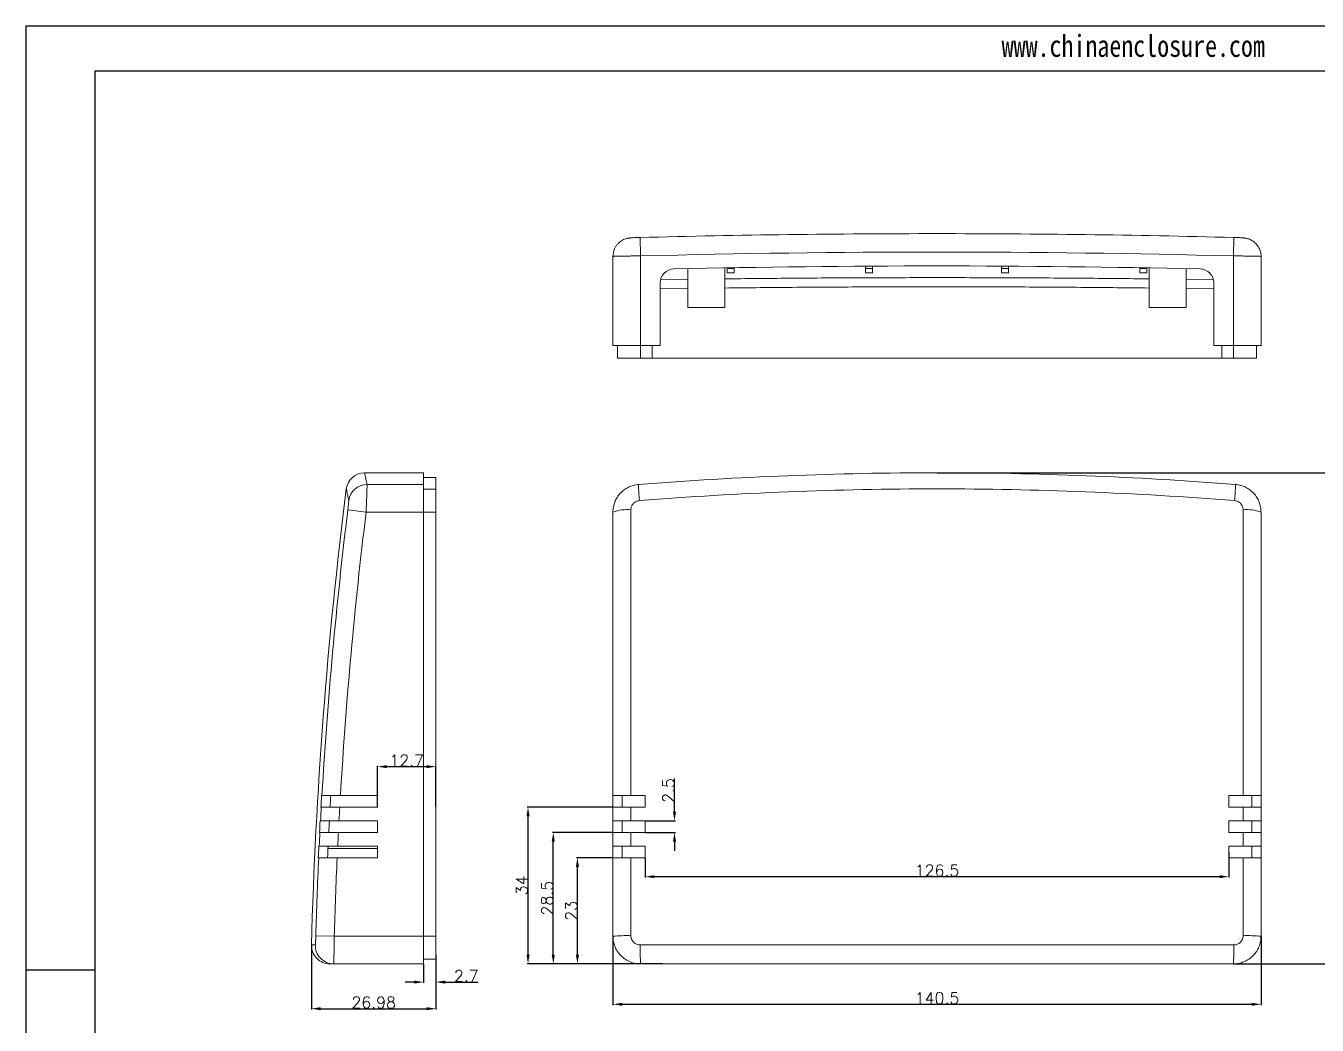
# Model space of a CAD drawing. Header units: inches. Extents: x 1477 to 2707, y 530 to 940.
# Drawn here: x 1477.3 to 1757.3, y 722.9 to 939.6 of the extents above; entities that cross this region are included whole.
import ezdxf

# ---------------------------------------------------------------- set-up
doc = ezdxf.new("R2010")
doc.units = ezdxf.units.IN
doc.layers.add('文字', color=81, linetype='Continuous')
doc.styles.get("Standard").update_dxf_attribs({"font": 'txt', "bigfont": 'gbcbig.shx'})
doc.styles.add('宋体', font='', dxfattribs={"width": 0.8, "height": 3.5})
doc.styles.get('宋体').set_extended_font_data('SimSun')
doc.dimstyles.new('2.5', dxfattribs={"dimtxt": 2.5, "dimasz": 2, "dimexe": 0.18, "dimexo": 0.0625, "dimgap": 0.09, "dimtad": 1, "dimzin": 12, "dimdsep": 46, "dimtxsty": 'Standard', "dimcen": 2, "dimadec": 0, "dimazin": 0, "dimtfac": 1, "dimtofl": 0, "dimtmove": 0, "dimatfit": 3, "dimfxl": 1, "dimtolj": 1, "dimtzin": 0, "dimarcsym": 0})

# ---------------------------------------------------------------- blocks, each defined once
blk = doc.blocks.new('*D121')
at = {"color": 0, "lineweight": -2}
for p, q in [((1604.6, 742.17), (1604.6, 727.28)), ((1745.1, 742.17), (1745.1, 727.28)), ((1606.6, 727.46), (1743.1, 727.46))]:
    blk.add_line(p, q, dxfattribs=at)
at = {"color": 0}
for points in [[(1606.6, 727.79), (1606.6, 727.13), (1604.6, 727.46)], [(1743.1, 727.79), (1743.1, 727.13), (1745.1, 727.46)]]:
    blk.add_solid(points, dxfattribs=at)
at = {"layer": 'Defpoints', "color": 0}
for p in [(1604.6, 742.23), (1745.1, 742.23), (1745.1, 727.46)]:
    blk.add_point(p, dxfattribs=at)
at = {"color": 0, "insert": (1674.85, 728.8), "char_height": 2.5, "attachment_point": 5}
blk.add_mtext('\\A1;140.5', dxfattribs=at)
blk = doc.blocks.new('*D122')
at = {"color": 0, "lineweight": -2}
for p, q in [((1674.91, 842.73), (1762.01, 842.73)), ((1761.83, 738.23), (1761.83, 840.73)), ((1739.16, 736.23), (1762.01, 736.23))]:
    blk.add_line(p, q, dxfattribs=at)
at = {"color": 0}
for points in [[(1761.5, 840.73), (1762.17, 840.73), (1761.83, 842.73)], [(1761.5, 738.23), (1762.17, 738.23), (1761.83, 736.23)]]:
    blk.add_solid(points, dxfattribs=at)
at = {"layer": 'Defpoints', "color": 0}
for p in [(1674.85, 842.73), (1761.83, 842.73), (1739.1, 736.23)]:
    blk.add_point(p, dxfattribs=at)
at = {"color": 0, "insert": (1760.49, 789.48), "char_height": 2.5, "attachment_point": 5, "rotation": 90}
blk.add_mtext('\\A1;106.5', dxfattribs=at)
blk = doc.blocks.new('*D123')
at = {"color": 0, "lineweight": -2}
for p, q in [((1611.6, 759.17), (1611.6, 754.96)), ((1738.1, 760.42), (1738.1, 754.96)), ((1613.6, 755.14), (1736.1, 755.14))]:
    blk.add_line(p, q, dxfattribs=at)
at = {"color": 0}
for points in [[(1613.6, 755.47), (1613.6, 754.8), (1611.6, 755.14)], [(1736.1, 755.47), (1736.1, 754.8), (1738.1, 755.14)]]:
    blk.add_solid(points, dxfattribs=at)
at = {"layer": 'Defpoints', "color": 0}
for p in [(1611.6, 759.23), (1738.1, 760.48), (1738.1, 755.14)]:
    blk.add_point(p, dxfattribs=at)
at = {"color": 0, "insert": (1674.85, 756.48), "char_height": 2.5, "attachment_point": 5}
blk.add_mtext('\\A1;126.5', dxfattribs=at)
blk = doc.blocks.new('*D124')
at = {"color": 0, "lineweight": -2}
for p, q in [((1604.53, 759.23), (1596.71, 759.23)), ((1596.89, 738.23), (1596.89, 757.23)), ((1615.43, 736.23), (1596.71, 736.23))]:
    blk.add_line(p, q, dxfattribs=at)
at = {"color": 0}
for points in [[(1596.56, 757.23), (1597.23, 757.23), (1596.89, 759.23)], [(1596.56, 738.23), (1597.23, 738.23), (1596.89, 736.23)]]:
    blk.add_solid(points, dxfattribs=at)
at = {"layer": 'Defpoints', "color": 0}
for p in [(1596.89, 759.23), (1604.6, 759.23), (1615.49, 736.23)]:
    blk.add_point(p, dxfattribs=at)
at = {"color": 0, "insert": (1595.55, 747.73), "char_height": 2.5, "attachment_point": 5, "rotation": 90}
blk.add_mtext('\\A1;23', dxfattribs=at)
blk = doc.blocks.new('*D125')
at = {"color": 0, "lineweight": -2}
for p, q in [((1604.53, 764.73), (1591.48, 764.73)), ((1591.66, 738.23), (1591.66, 762.73)), ((1615.37, 736.23), (1591.48, 736.23))]:
    blk.add_line(p, q, dxfattribs=at)
at = {"color": 0}
for points in [[(1591.32, 762.73), (1591.99, 762.73), (1591.66, 764.73)], [(1591.32, 738.23), (1591.99, 738.23), (1591.66, 736.23)]]:
    blk.add_solid(points, dxfattribs=at)
at = {"layer": 'Defpoints', "color": 0}
for p in [(1591.66, 764.73), (1604.6, 764.73), (1615.43, 736.23)]:
    blk.add_point(p, dxfattribs=at)
at = {"color": 0, "insert": (1590.32, 750.48), "char_height": 2.5, "attachment_point": 5, "rotation": 90}
blk.add_mtext('\\A1;28.5', dxfattribs=at)
blk = doc.blocks.new('*D126')
at = {"color": 0, "lineweight": -2}
for p, q in [((1604.53, 770.23), (1586, 770.23)), ((1586.18, 738.23), (1586.18, 768.23)), ((1615.43, 736.23), (1586, 736.23))]:
    blk.add_line(p, q, dxfattribs=at)
at = {"color": 0}
for points in [[(1585.85, 768.23), (1586.52, 768.23), (1586.18, 770.23)], [(1585.85, 738.23), (1586.52, 738.23), (1586.18, 736.23)]]:
    blk.add_solid(points, dxfattribs=at)
at = {"layer": 'Defpoints', "color": 0}
for p in [(1586.18, 770.23), (1604.6, 770.23), (1615.49, 736.23)]:
    blk.add_point(p, dxfattribs=at)
at = {"color": 0, "insert": (1584.84, 753.23), "char_height": 2.5, "attachment_point": 5, "rotation": 90}
blk.add_mtext('\\A1;34', dxfattribs=at)
blk = doc.blocks.new('*D127')
at = {"color": 0, "lineweight": -2}
for p, q in [((1539.23, 740.27), (1539.23, 726.33)), ((1566.22, 738.21), (1566.22, 726.33)), ((1541.23, 726.51), (1564.22, 726.51))]:
    blk.add_line(p, q, dxfattribs=at)
at = {"color": 0}
for points in [[(1541.23, 726.84), (1541.23, 726.18), (1539.23, 726.51)], [(1564.22, 726.84), (1564.22, 726.18), (1566.22, 726.51)]]:
    blk.add_solid(points, dxfattribs=at)
at = {"layer": 'Defpoints', "color": 0}
for p in [(1539.23, 740.33), (1566.22, 738.28), (1566.22, 726.51)]:
    blk.add_point(p, dxfattribs=at)
at = {"color": 0, "insert": (1552.72, 727.85), "char_height": 2.5, "attachment_point": 5}
blk.add_mtext('\\A1;26.98', dxfattribs=at)
blk = doc.blocks.new('*D128')
at = {"color": 0, "lineweight": -2}
for p, q in [((1566.22, 738.21), (1566.22, 732.1)), ((1563.52, 736.17), (1563.52, 732.1)), ((1561.52, 732.28), (1559.52, 732.28)), ((1568.22, 732.28), (1575.4, 732.28))]:
    blk.add_line(p, q, dxfattribs=at)
at = {"color": 0}
for points in [[(1561.52, 732.61), (1561.52, 731.94), (1563.52, 732.28)], [(1568.22, 732.61), (1568.22, 731.94), (1566.22, 732.28)]]:
    blk.add_solid(points, dxfattribs=at)
at = {"layer": 'Defpoints', "color": 0}
for p in [(1566.22, 738.28), (1563.52, 736.23), (1566.22, 732.28)]:
    blk.add_point(p, dxfattribs=at)
at = {"color": 0, "insert": (1572.81, 733.62), "char_height": 2.5, "attachment_point": 5}
blk.add_mtext('\\A1;2.7', dxfattribs=at)
blk = doc.blocks.new('*D129')
at = {"color": 0, "lineweight": -2}
for p, q in [((1553.52, 770.29), (1553.52, 779.18)), ((1555.52, 779), (1564.22, 779)), ((1566.22, 770.29), (1566.22, 779.18))]:
    blk.add_line(p, q, dxfattribs=at)
at = {"color": 0}
for points in [[(1555.52, 779.33), (1555.52, 778.67), (1553.52, 779)], [(1564.22, 779.33), (1564.22, 778.67), (1566.22, 779)]]:
    blk.add_solid(points, dxfattribs=at)
at = {"layer": 'Defpoints', "color": 0}
for p in [(1566.22, 779), (1553.52, 770.23), (1566.22, 770.23)]:
    blk.add_point(p, dxfattribs=at)
at = {"color": 0, "insert": (1559.87, 780.34), "char_height": 2.5, "attachment_point": 5}
blk.add_mtext('\\A1;12.7', dxfattribs=at)
blk = doc.blocks.new('*D145')
at = {"color": 0, "lineweight": -2}
for p, q in [((1617.94, 769.23), (1617.94, 776.41)), ((1611.66, 767.23), (1618.12, 767.23)), ((1611.66, 764.73), (1618.12, 764.73)), ((1617.94, 762.73), (1617.94, 760.73))]:
    blk.add_line(p, q, dxfattribs=at)
at = {"color": 0}
for points in [[(1617.6, 769.23), (1618.27, 769.23), (1617.94, 767.23)], [(1617.6, 762.73), (1618.27, 762.73), (1617.94, 764.73)]]:
    blk.add_solid(points, dxfattribs=at)
at = {"layer": 'Defpoints', "color": 0}
for p in [(1611.6, 767.23), (1617.94, 767.23), (1611.6, 764.73)]:
    blk.add_point(p, dxfattribs=at)
at = {"color": 0, "insert": (1616.6, 773.82), "char_height": 2.5, "attachment_point": 5, "rotation": 90}
blk.add_mtext('\\A1;2.5', dxfattribs=at)

msp = doc.modelspace()

# ---------------------------------------------------------------- linework, layer by layer
for p, q in [((1477.302, 939.65), (2056.57, 939.65)), ((1477.302, 939.65), (1477.302, 530.067)), ((1492.292, 929.898), (2046.818, 929.898)), ((1492.292, 929.898), (1492.292, 539.819)), ((1492.292, 734.858), (1477.302, 734.858))]:
    msp.add_line(p, q)
at = {"color": 7, "linetype": 'Continuous', "lineweight": 15}
for p, q in [((1610.493, 893.753), (1610.596, 889.756)), ((1739.096, 889.756), (1739.199, 893.753)), ((1604.596, 870.298), (1604.596, 889.649)), ((1610.596, 889.756), (1610.596, 870.298)), ((1659.346, 887.014), (1659.346, 887.534)), ((1660.846, 887.543), (1660.846, 887.014)), ((1688.846, 887.543), (1688.846, 887.014)), ((1690.346, 887.014), (1690.346, 887.534)), ((1739.096, 870.298), (1739.096, 889.756)), ((1745.096, 889.649), (1745.096, 870.298)), ((1620.846, 886.997), (1620.846, 878.598)), ((1628.846, 878.598), (1628.846, 887.158)), ((1629.346, 887.167), (1629.346, 887.014)), ((1629.346, 887.014), (1630.846, 887.014)), ((1629.346, 886.098), (1629.346, 887.014)), ((1629.346, 886.098), (1630.846, 886.098)), ((1630.846, 887.194), (1630.846, 887.014)), ((1630.846, 887.014), (1630.846, 886.098)), ((1659.346, 887.014), (1660.846, 887.014)), ((1659.346, 886.098), (1659.346, 887.014)), ((1659.346, 886.098), (1660.846, 886.098)), ((1660.846, 887.014), (1660.846, 886.098)), ((1688.846, 887.014), (1690.346, 887.014)), ((1688.846, 886.098), (1688.846, 887.014)), ((1688.846, 886.098), (1690.346, 886.098)), ((1690.346, 887.014), (1690.346, 886.098)), ((1718.846, 887.194), (1718.846, 887.014)), ((1718.846, 887.014), (1720.346, 887.014)), ((1718.846, 886.098), (1718.846, 887.014)), ((1718.846, 886.098), (1720.346, 886.098)), ((1720.346, 887.014), (1720.346, 887.167)), ((1720.346, 887.014), (1720.346, 886.098)), ((1720.846, 887.158), (1720.846, 878.598)), ((1728.846, 878.598), (1728.846, 886.997)), ((1614.846, 883.929), (1614.846, 870.298)), ((1734.846, 883.929), (1734.846, 870.298)), ((1620.846, 878.598), (1628.846, 878.598)), ((1728.846, 878.598), (1720.846, 878.598)), ((1610.596, 870.298), (1604.596, 870.298)), ((1605.596, 870.298), (1605.596, 867.598)), ((1614.846, 870.298), (1610.596, 870.298)), ((1610.596, 870.298), (1610.596, 867.598)), ((1613.096, 870.298), (1613.096, 867.598)), ((1739.096, 870.298), (1734.846, 870.298)), ((1736.596, 870.298), (1736.596, 867.598)), ((1745.096, 870.298), (1739.096, 870.298)), ((1739.096, 870.298), (1739.096, 867.598)), ((1744.096, 870.298), (1744.096, 867.598)), ((1610.596, 867.598), (1605.596, 867.598)), ((1613.096, 867.598), (1610.596, 867.598)), ((1613.096, 867.598), (1736.596, 867.598)), ((1739.096, 867.598), (1736.596, 867.598)), ((1744.096, 867.598), (1739.096, 867.598)), ((1563.516, 842.728), (1550.757, 842.728)), ((1563.516, 842.728), (1563.516, 840.182)), ((1551.277, 840.182), (1563.516, 840.182)), ((1566.216, 841.728), (1563.516, 841.728)), ((1563.516, 840.182), (1563.516, 834.201)), ((1566.216, 841.728), (1566.216, 839.186)), ((1563.516, 839.186), (1566.216, 839.186)), ((1566.216, 839.186), (1566.216, 834.201)), ((1551.08, 834.201), (1547.111, 834.685)), ((1608.49, 834.685), (1608.49, 772.728)), ((1741.202, 772.728), (1741.202, 834.685)), ((1563.516, 834.201), (1551.08, 834.201)), ((1563.516, 834.201), (1563.516, 742.228)), ((1563.516, 834.201), (1566.216, 834.201)), ((1566.216, 834.201), (1566.216, 742.228)), ((1604.596, 772.728), (1604.596, 834.201)), ((1745.096, 834.201), (1745.096, 772.728)), ((1553.516, 772.728), (1545.508, 772.728)), ((1553.516, 770.228), (1553.516, 772.728)), ((1604.596, 770.228), (1604.596, 772.728)), ((1606.596, 770.228), (1606.596, 772.728)), ((1611.596, 770.228), (1611.596, 772.728)), ((1738.096, 770.228), (1738.096, 772.728)), ((1743.096, 770.228), (1743.096, 772.728)), ((1745.096, 770.228), (1745.096, 772.728)), ((1553.516, 770.228), (1545.363, 770.228)), ((1604.596, 767.228), (1604.596, 770.228)), ((1608.49, 770.228), (1608.49, 767.228)), ((1741.202, 767.228), (1741.202, 770.228)), ((1745.096, 770.228), (1745.096, 767.228)), ((1553.516, 767.228), (1545.197, 767.228)), ((1553.516, 764.728), (1553.516, 767.228)), ((1604.596, 764.728), (1604.596, 767.228)), ((1606.596, 764.728), (1606.596, 767.228)), ((1611.596, 764.728), (1611.596, 767.228)), ((1738.096, 764.728), (1738.096, 767.228)), ((1743.096, 764.728), (1743.096, 767.228)), ((1745.096, 764.728), (1745.096, 767.228)), ((1553.516, 764.728), (1545.065, 764.728)), ((1604.596, 761.728), (1604.596, 764.728)), ((1608.49, 764.728), (1608.49, 761.728)), ((1741.202, 761.728), (1741.202, 764.728)), ((1745.096, 764.728), (1745.096, 761.728)), ((1553.516, 761.728), (1544.916, 761.728)), ((1553.516, 759.228), (1553.516, 761.728)), ((1604.596, 759.228), (1604.596, 761.728)), ((1606.596, 759.228), (1606.596, 761.728)), ((1611.596, 759.228), (1611.596, 761.728)), ((1738.096, 759.228), (1738.096, 761.728)), ((1743.096, 759.228), (1743.096, 761.728)), ((1745.096, 759.228), (1745.096, 761.728)), ((1553.516, 761.228), (1542.811, 761.228)), ((1553.516, 759.228), (1544.798, 759.228)), ((1604.596, 742.228), (1604.596, 759.228)), ((1608.49, 759.228), (1608.49, 742.343)), ((1741.202, 742.343), (1741.202, 759.228)), ((1745.096, 759.228), (1745.096, 742.228)), ((1544.166, 742.228), (1540.169, 742.343)), ((1544.166, 742.228), (1563.516, 742.228)), ((1563.516, 742.228), (1563.516, 736.228)), ((1563.516, 742.228), (1566.216, 742.228)), ((1566.216, 742.228), (1566.216, 737.228)), ((1563.516, 737.228), (1566.216, 737.228)), ((1563.516, 736.228), (1544.058, 736.228))]:
    msp.add_line(p, q, dxfattribs=at)
at = {"color": 8, "linetype": 'Continuous', "lineweight": 15}
for p, q in [((1614.846, 882.602), (1620.846, 882.687)), ((1620.846, 884.669), (1614.979, 884.586)), ((1734.731, 884.586), (1728.846, 884.67)), ((1728.846, 882.687), (1734.846, 882.602))]:
    msp.add_line(p, q, dxfattribs=at)
at = {"color": 7, "linetype": 'Continuous', "lineweight": 15, "flags": 128}
msp.add_lwpolyline([(1745.096, 889.649), (1745.021, 890.416), (1744.899, 890.886)], dxfattribs=at)
at = {"color": 7, "linetype": 'Continuous', "lineweight": 15}
for centre, radius, start, end in [((1608.593, 889.649), 3.997, 156.15095, 179.9995), ((1674.846, -1604.529), 2492.111, 88.687827, 91.312173), ((1617.846, 883.929), 3, 91.31217, 180), ((1731.846, 883.929), 3, 0, 88.68783), ((1550.757, 838.728), 4, 89.98927, 172.79765), ((1551.278, 836.181), 4.002, 90.01606, 172.73163), ((1661.717, 841.542), 51.611, 181.50993, 185.39801), ((1687.974, 841.542), 51.611, 354.60199, 358.49007), ((2538.025, 713.756), 999.147, 172.785781, 178.475691), ((2538.025, 713.756), 998.266, 173.042157, 176.613329), ((1607.549, 826.356), 8.382, 83.55444, 110.62769), ((1742.143, 826.356), 8.382, 69.37231, 96.44556), ((2538.025, 713.756), 994.267, 173.042157, 176.599693), ((2538.025, 713.756), 998.347, 176.613603, 176.75732), ((2538.025, 713.756), 996.346, 176.606795, 176.750802), ((2538.025, 713.756), 998.266, 176.757058, 176.929506), ((2538.025, 713.756), 994.267, 176.744002, 176.917145), ((2538.025, 713.756), 998.347, 176.929754, 177.073427), ((2538.025, 713.756), 996.346, 176.923583, 177.067545), ((2538.025, 713.756), 998.266, 177.073191, 177.245589), ((2538.025, 713.756), 994.267, 177.06141, 177.234503), ((2538.025, 713.756), 998.347, 177.245811, 177.389445), ((2538.025, 713.756), 996.346, 177.240276, 177.384199), ((2538.025, 713.756), 998.266, 177.389234, 178.359062), ((2538.025, 713.756), 994.267, 177.378727, 178.359062), ((1607.534, 708.577), 33.779, 88.37881, 94.98993), ((1742.158, 708.577), 33.779, 85.01007, 91.62119), ((1543.231, 740.228), 4, 178.47173, 270), ((1544.059, 740.228), 3.999, 178.46619, 269.98976), ((1649.131, 739.249), 38.653, 178.39045, 184.48221), ((1697.276, 739.331), 41.935, 355.75633, 1.37102)]:
    msp.add_arc(centre, radius, start, end, dxfattribs=at)
for points, knots in [([(1610.493, 893.755), (1610.476, 893.754), (1610.292, 893.75), (1609.938, 893.739), (1609.462, 893.722), (1609.028, 893.702), (1608.628, 893.678), (1608.342, 893.656), (1608.049, 893.62), (1607.785, 893.573), (1607.477, 893.497), (1607.1, 893.369), (1606.672, 893.17), (1606.229, 892.889), (1605.801, 892.531), (1605.415, 892.095), (1605.12, 891.666), (1604.994, 891.37), (1604.948, 891.262)], [0, 0, 0, 0, 0.00731245, 0.07772729, 0.1481346, 0.21999037, 0.29455811, 0.38180598, 0.42422297, 0.46292751, 0.50726638, 0.56204126, 0.63134039, 0.70592058, 0.78258417, 0.86498706, 0.95055512, 1, 1, 1, 1]), ([(1610.493, 893.753), (1631.941, 894.306), (1653.396, 894.582), (1696.301, 894.582), (1717.751, 894.306), (1739.199, 893.753)], [0, 0, 0, 0, 0.5, 0.5, 1, 1, 1, 1]), ([(1744.889, 890.884), (1744.847, 891.015), (1744.744, 891.331), (1744.491, 891.785), (1744.164, 892.235), (1743.796, 892.615), (1743.407, 892.926), (1743.011, 893.171), (1742.624, 893.355), (1742.267, 893.482), (1741.957, 893.562), (1741.703, 893.61), (1741.491, 893.639), (1741.283, 893.661), (1741.026, 893.681), (1740.683, 893.701), (1740.252, 893.721), (1739.776, 893.738), (1739.404, 893.75), (1739.207, 893.754), (1739.177, 893.755)], [0, 0, 0, 0, 0.0544686, 0.1315556, 0.2049931, 0.2747654, 0.3407, 0.4024586, 0.4594656, 0.5106433, 0.5539969, 0.5893648, 0.6225566, 0.6610684, 0.7171187, 0.7866868, 0.8525282, 0.9214846, 0.9881383, 1, 1, 1, 1]), ([(1610.596, 889.756), (1610.2, 889.753), (1609.808, 889.749), (1609.032, 889.741), (1608.655, 889.737), (1608.114, 889.73), (1607.938, 889.728), (1607.591, 889.723), (1607.421, 889.721), (1606.93, 889.713), (1606.628, 889.708), (1606.075, 889.699), (1605.822, 889.694), (1605.387, 889.684), (1605.203, 889.679), (1604.977, 889.672), (1604.91, 889.67), (1604.796, 889.665), (1604.749, 889.663), (1604.635, 889.656), (1604.596, 889.652), (1604.596, 889.649)], [0, 0, 0, 0, 0.125, 0.125, 0.25, 0.25, 0.3125, 0.3125, 0.375, 0.375, 0.5, 0.5, 0.625, 0.625, 0.75, 0.75, 0.8125, 0.8125, 0.875, 0.875, 1, 1, 1, 1]), ([(1745.096, 889.649), (1745.096, 889.652), (1745.057, 889.656), (1744.902, 889.665), (1744.787, 889.67), (1744.562, 889.677), (1744.478, 889.679), (1744.293, 889.684), (1744.191, 889.686), (1743.862, 889.694), (1743.614, 889.699), (1743.06, 889.709), (1742.751, 889.713), (1742.099, 889.723), (1741.755, 889.728), (1741.21, 889.734), (1741.023, 889.737), (1740.646, 889.741), (1740.456, 889.743), (1739.881, 889.749), (1739.492, 889.753), (1739.096, 889.756)], [0, 0, 0, 0, 0.125, 0.125, 0.25, 0.25, 0.3125, 0.3125, 0.375, 0.375, 0.5, 0.5, 0.625, 0.625, 0.75, 0.75, 0.8125, 0.8125, 0.875, 0.875, 1, 1, 1, 1]), ([(1551.277, 840.182), (1551.279, 840.153), (1551.28, 840.088), (1551.278, 839.891), (1551.275, 839.76), (1551.268, 839.435), (1551.262, 839.238), (1551.249, 838.794), (1551.242, 838.546), (1551.224, 837.998), (1551.213, 837.697), (1551.191, 837.067), (1551.179, 836.735), (1551.159, 836.212), (1551.152, 836.034), (1551.139, 835.675), (1551.132, 835.494), (1551.11, 834.947), (1551.096, 834.577), (1551.08, 834.201)], [0, 0, 0, 0, 0.125, 0.125, 0.25, 0.25, 0.375, 0.375, 0.5, 0.5, 0.625, 0.625, 0.75, 0.75, 0.8125, 0.8125, 0.875, 0.875, 1, 1, 1, 1]), ([(1604.596, 834.201), (1604.596, 834.577), (1604.631, 834.953), (1604.771, 835.688), (1604.874, 836.044), (1605.145, 836.736), (1605.315, 837.074), (1605.711, 837.706), (1605.937, 838), (1606.443, 838.548), (1606.725, 838.801), (1607.322, 839.243), (1607.64, 839.436), (1608.145, 839.681), (1608.318, 839.755), (1608.668, 839.886), (1608.845, 839.943), (1609.383, 840.089), (1609.749, 840.153), (1610.124, 840.182)], [0, 0, 0, 0, 0.125, 0.125, 0.25, 0.25, 0.375, 0.375, 0.5, 0.5, 0.625, 0.625, 0.75, 0.75, 0.8125, 0.8125, 0.875, 0.875, 1, 1, 1, 1]), ([(1739.567, 840.182), (1739.942, 840.153), (1740.315, 840.088), (1741.036, 839.891), (1741.384, 839.76), (1742.053, 839.435), (1742.377, 839.238), (1742.975, 838.794), (1743.251, 838.546), (1743.757, 837.998), (1743.986, 837.697), (1744.38, 837.067), (1744.547, 836.735), (1744.752, 836.212), (1744.812, 836.034), (1744.915, 835.675), (1744.958, 835.494), (1745.061, 834.947), (1745.096, 834.577), (1745.096, 834.201)], [0, 0, 0, 0, 0.125, 0.125, 0.25, 0.25, 0.375, 0.375, 0.5, 0.5, 0.625, 0.625, 0.75, 0.75, 0.8125, 0.8125, 0.875, 0.875, 1, 1, 1, 1]), ([(1547.111, 834.685), (1547.142, 834.936), (1547.17, 835.181), (1547.21, 835.53), (1547.222, 835.641), (1547.244, 835.852), (1547.255, 835.953), (1547.273, 836.137), (1547.281, 836.22), (1547.294, 836.369), (1547.299, 836.435), (1547.311, 836.6), (1547.313, 836.667), (1547.309, 836.687)], [0, 0, 0, 0, 0.25, 0.25, 0.375, 0.375, 0.5, 0.5, 0.625, 0.625, 0.75, 0.75, 1, 1, 1, 1]), ([(1610.335, 836.687), (1610.21, 836.677), (1610.087, 836.656), (1609.847, 836.59), (1609.728, 836.546), (1609.503, 836.436), (1609.397, 836.371), (1609.197, 836.222), (1609.103, 836.137), (1608.935, 835.954), (1608.86, 835.855), (1608.728, 835.644), (1608.671, 835.531), (1608.537, 835.184), (1608.49, 834.936), (1608.49, 834.685)], [0, 0, 0, 0, 0.125, 0.125, 0.25, 0.25, 0.375, 0.375, 0.5, 0.5, 0.625, 0.625, 0.75, 0.75, 1, 1, 1, 1]), ([(1741.202, 834.685), (1741.202, 834.936), (1741.156, 835.181), (1741.02, 835.53), (1740.965, 835.641), (1740.834, 835.852), (1740.757, 835.953), (1740.589, 836.137), (1740.497, 836.22), (1740.297, 836.369), (1740.189, 836.435), (1739.853, 836.6), (1739.608, 836.667), (1739.356, 836.687)], [0, 0, 0, 0, 0.25, 0.25, 0.375, 0.375, 0.5, 0.5, 0.625, 0.625, 0.75, 0.75, 1, 1, 1, 1]), ([(1541.503, 772.728), (1541.51, 772.728), (1541.542, 772.728), (1541.654, 772.728), (1541.734, 772.728), (1541.942, 772.728), (1542.069, 772.728), (1542.362, 772.728), (1542.528, 772.728), (1542.901, 772.728), (1543.101, 772.728), (1543.531, 772.728), (1543.762, 772.728), (1544.24, 772.728), (1544.486, 772.728), (1544.991, 772.728), (1545.251, 772.728), (1545.508, 772.728)], [0, 0, 0, 0, 0.125, 0.125, 0.25, 0.25, 0.375, 0.375, 0.5, 0.5, 0.625, 0.625, 0.75, 0.75, 0.875, 0.875, 1, 1, 1, 1]), ([(1604.596, 772.728), (1604.596, 772.728), (1604.62, 772.728), (1604.719, 772.728), (1604.793, 772.728), (1604.986, 772.728), (1605.105, 772.728), (1605.389, 772.728), (1605.549, 772.728), (1605.907, 772.728), (1606.107, 772.728), (1606.53, 772.728), (1606.754, 772.728), (1607.226, 772.728), (1607.475, 772.728), (1607.976, 772.728), (1608.231, 772.728), (1608.49, 772.728)], [0, 0, 0, 0, 0.125, 0.125, 0.25, 0.25, 0.375, 0.375, 0.5, 0.5, 0.625, 0.625, 0.75, 0.75, 0.875, 0.875, 1, 1, 1, 1]), ([(1608.49, 772.728), (1608.745, 772.728), (1609.001, 772.728), (1609.513, 772.728), (1609.767, 772.728), (1610.551, 772.728), (1611.073, 772.728), (1611.596, 772.728)], [0, 0, 0, 0, 0.25, 0.25, 0.5, 0.5, 1, 1, 1, 1]), ([(1738.096, 772.728), (1738.61, 772.728), (1739.125, 772.728), (1739.897, 772.728), (1740.159, 772.728), (1740.68, 772.728), (1740.941, 772.728), (1741.202, 772.728)], [0, 0, 0, 0, 0.5, 0.5, 0.75, 0.75, 1, 1, 1, 1]), ([(1741.202, 772.728), (1741.459, 772.728), (1741.719, 772.728), (1742.22, 772.728), (1742.464, 772.728), (1742.937, 772.728), (1743.164, 772.728), (1743.585, 772.728), (1743.782, 772.728), (1744.144, 772.728), (1744.304, 772.728), (1744.584, 772.728), (1744.705, 772.728), (1744.899, 772.728), (1744.972, 772.728), (1745.07, 772.728), (1745.096, 772.728), (1745.096, 772.728)], [0, 0, 0, 0, 0.125, 0.125, 0.25, 0.25, 0.375, 0.375, 0.5, 0.5, 0.625, 0.625, 0.75, 0.75, 0.875, 0.875, 1, 1, 1, 1]), ([(1541.358, 770.228), (1541.365, 770.228), (1541.397, 770.228), (1541.51, 770.228), (1541.589, 770.228), (1541.796, 770.228), (1541.924, 770.228), (1542.217, 770.228), (1542.383, 770.228), (1542.755, 770.228), (1542.956, 770.228), (1543.386, 770.228), (1543.616, 770.228), (1544.095, 770.228), (1544.341, 770.228), (1544.845, 770.228), (1545.106, 770.228), (1545.363, 770.228)], [0, 0, 0, 0, 0.125, 0.125, 0.25, 0.25, 0.375, 0.375, 0.5, 0.5, 0.625, 0.625, 0.75, 0.75, 0.875, 0.875, 1, 1, 1, 1]), ([(1604.596, 770.228), (1604.596, 770.228), (1604.62, 770.228), (1604.719, 770.228), (1604.793, 770.228), (1604.986, 770.228), (1605.106, 770.228), (1605.389, 770.228), (1605.549, 770.228), (1605.907, 770.228), (1606.107, 770.228), (1606.53, 770.228), (1606.754, 770.228), (1607.226, 770.228), (1607.474, 770.228), (1607.975, 770.228), (1608.23, 770.228), (1608.49, 770.228)], [0, 0, 0, 0, 0.125, 0.125, 0.25, 0.25, 0.375, 0.375, 0.5, 0.5, 0.625, 0.625, 0.75, 0.75, 0.875, 0.875, 1, 1, 1, 1]), ([(1608.49, 770.228), (1608.747, 770.228), (1609.004, 770.228), (1609.519, 770.228), (1609.775, 770.228), (1610.556, 770.228), (1611.076, 770.228), (1611.596, 770.228)], [0, 0, 0, 0, 0.25, 0.25, 0.5, 0.5, 1, 1, 1, 1]), ([(1738.096, 770.228), (1738.61, 770.228), (1739.124, 770.228), (1739.894, 770.228), (1740.157, 770.228), (1740.679, 770.228), (1740.941, 770.228), (1741.202, 770.228)], [0, 0, 0, 0, 0.5, 0.5, 0.75, 0.75, 1, 1, 1, 1]), ([(1741.202, 770.228), (1741.458, 770.228), (1741.718, 770.228), (1742.22, 770.228), (1742.464, 770.228), (1742.936, 770.228), (1743.164, 770.228), (1743.585, 770.228), (1743.781, 770.228), (1744.143, 770.228), (1744.304, 770.228), (1744.584, 770.228), (1744.705, 770.228), (1744.899, 770.228), (1744.972, 770.228), (1745.07, 770.228), (1745.096, 770.228), (1745.096, 770.228)], [0, 0, 0, 0, 0.125, 0.125, 0.25, 0.25, 0.375, 0.375, 0.5, 0.5, 0.625, 0.625, 0.75, 0.75, 0.875, 0.875, 1, 1, 1, 1]), ([(1541.193, 767.228), (1541.199, 767.228), (1541.232, 767.228), (1541.344, 767.228), (1541.424, 767.228), (1541.631, 767.228), (1541.759, 767.228), (1542.051, 767.228), (1542.217, 767.228), (1542.774, 767.228), (1543.21, 767.228), (1543.929, 767.228), (1544.175, 767.228), (1544.679, 767.228), (1544.94, 767.228), (1545.197, 767.228)], [0, 0, 0, 0, 0.125, 0.125, 0.25, 0.25, 0.375, 0.375, 0.5, 0.5, 0.75, 0.75, 0.875, 0.875, 1, 1, 1, 1]), ([(1604.596, 767.228), (1604.596, 767.228), (1604.62, 767.228), (1604.719, 767.228), (1604.793, 767.228), (1604.986, 767.228), (1605.106, 767.228), (1605.389, 767.228), (1605.549, 767.228), (1605.907, 767.228), (1606.107, 767.228), (1606.53, 767.228), (1606.753, 767.228), (1607.226, 767.228), (1607.474, 767.228), (1607.975, 767.228), (1608.23, 767.228), (1608.49, 767.228)], [0, 0, 0, 0, 0.125, 0.125, 0.25, 0.25, 0.375, 0.375, 0.5, 0.5, 0.625, 0.625, 0.75, 0.75, 0.875, 0.875, 1, 1, 1, 1]), ([(1608.49, 767.228), (1609.006, 767.228), (1609.522, 767.228), (1610.559, 767.228), (1611.077, 767.228), (1611.596, 767.228)], [0, 0, 0, 0, 0.5, 0.5, 1, 1, 1, 1]), ([(1738.096, 767.228), (1738.611, 767.228), (1739.126, 767.228), (1739.898, 767.228), (1740.159, 767.228), (1740.681, 767.228), (1740.941, 767.228), (1741.202, 767.228)], [0, 0, 0, 0, 0.5, 0.5, 0.75, 0.75, 1, 1, 1, 1]), ([(1741.202, 767.228), (1741.458, 767.228), (1741.718, 767.228), (1742.22, 767.228), (1742.464, 767.228), (1742.936, 767.228), (1743.164, 767.228), (1743.585, 767.228), (1743.781, 767.228), (1744.323, 767.228), (1744.607, 767.228), (1744.899, 767.228), (1744.972, 767.228), (1745.07, 767.228), (1745.096, 767.228), (1745.096, 767.228)], [0, 0, 0, 0, 0.125, 0.125, 0.25, 0.25, 0.375, 0.375, 0.5, 0.5, 0.75, 0.75, 0.875, 0.875, 1, 1, 1, 1]), ([(1541.062, 764.728), (1541.068, 764.728), (1541.1, 764.728), (1541.213, 764.728), (1541.293, 764.728), (1541.499, 764.728), (1541.627, 764.728), (1541.92, 764.728), (1542.086, 764.728), (1542.457, 764.728), (1542.66, 764.728), (1543.089, 764.728), (1543.318, 764.728), (1543.798, 764.728), (1544.044, 764.728), (1544.548, 764.728), (1544.808, 764.728), (1545.065, 764.728)], [0, 0, 0, 0, 0.125, 0.125, 0.25, 0.25, 0.375, 0.375, 0.5, 0.5, 0.625, 0.625, 0.75, 0.75, 0.875, 0.875, 1, 1, 1, 1]), ([(1604.596, 764.728), (1604.596, 764.728), (1604.62, 764.728), (1604.72, 764.728), (1604.793, 764.728), (1604.986, 764.728), (1605.107, 764.728), (1605.389, 764.728), (1605.549, 764.728), (1605.907, 764.728), (1606.107, 764.728), (1606.529, 764.728), (1606.753, 764.728), (1607.226, 764.728), (1607.474, 764.728), (1607.974, 764.728), (1608.23, 764.728), (1608.49, 764.728)], [0, 0, 0, 0, 0.125, 0.125, 0.25, 0.25, 0.375, 0.375, 0.5, 0.5, 0.625, 0.625, 0.75, 0.75, 0.875, 0.875, 1, 1, 1, 1]), ([(1608.49, 764.728), (1608.746, 764.728), (1609.003, 764.728), (1609.517, 764.728), (1609.772, 764.728), (1610.554, 764.728), (1611.075, 764.728), (1611.596, 764.728)], [0, 0, 0, 0, 0.25, 0.25, 0.5, 0.5, 1, 1, 1, 1]), ([(1738.096, 764.728), (1738.611, 764.728), (1739.126, 764.728), (1739.899, 764.728), (1740.16, 764.728), (1740.681, 764.728), (1740.942, 764.728), (1741.202, 764.728)], [0, 0, 0, 0, 0.5, 0.5, 0.75, 0.75, 1, 1, 1, 1]), ([(1741.202, 764.728), (1741.458, 764.728), (1741.718, 764.728), (1742.221, 764.728), (1742.464, 764.728), (1742.935, 764.728), (1743.164, 764.728), (1743.585, 764.728), (1743.781, 764.728), (1744.142, 764.728), (1744.304, 764.728), (1744.584, 764.728), (1744.704, 764.728), (1744.899, 764.728), (1744.972, 764.728), (1745.07, 764.728), (1745.096, 764.728), (1745.096, 764.728)], [0, 0, 0, 0, 0.125, 0.125, 0.25, 0.25, 0.375, 0.375, 0.5, 0.5, 0.625, 0.625, 0.75, 0.75, 0.875, 0.875, 1, 1, 1, 1]), ([(1540.913, 761.728), (1540.92, 761.728), (1540.952, 761.728), (1541.064, 761.728), (1541.144, 761.728), (1541.35, 761.728), (1541.478, 761.728), (1541.771, 761.728), (1541.937, 761.728), (1542.307, 761.728), (1542.51, 761.728), (1542.94, 761.728), (1543.168, 761.728), (1543.649, 761.728), (1543.895, 761.728), (1544.398, 761.728), (1544.658, 761.728), (1544.916, 761.728)], [0, 0, 0, 0, 0.125, 0.125, 0.25, 0.25, 0.375, 0.375, 0.5, 0.5, 0.625, 0.625, 0.75, 0.75, 0.875, 0.875, 1, 1, 1, 1]), ([(1604.596, 761.728), (1604.596, 761.728), (1604.62, 761.728), (1604.72, 761.728), (1604.793, 761.728), (1604.986, 761.728), (1605.107, 761.728), (1605.389, 761.728), (1605.549, 761.728), (1605.907, 761.728), (1606.107, 761.728), (1606.529, 761.728), (1606.753, 761.728), (1607.226, 761.728), (1607.474, 761.728), (1607.974, 761.728), (1608.23, 761.728), (1608.49, 761.728)], [0, 0, 0, 0, 0.125, 0.125, 0.25, 0.25, 0.375, 0.375, 0.5, 0.5, 0.625, 0.625, 0.75, 0.75, 0.875, 0.875, 1, 1, 1, 1]), ([(1608.49, 761.728), (1608.746, 761.728), (1609.003, 761.728), (1609.516, 761.728), (1609.772, 761.728), (1610.553, 761.728), (1611.075, 761.728), (1611.596, 761.728)], [0, 0, 0, 0, 0.25, 0.25, 0.5, 0.5, 1, 1, 1, 1]), ([(1738.096, 761.728), (1738.611, 761.728), (1739.126, 761.728), (1739.899, 761.728), (1740.16, 761.728), (1740.681, 761.728), (1740.941, 761.728), (1741.202, 761.728)], [0, 0, 0, 0, 0.5, 0.5, 0.75, 0.75, 1, 1, 1, 1]), ([(1741.202, 761.728), (1741.458, 761.728), (1741.717, 761.728), (1742.221, 761.728), (1742.464, 761.728), (1742.935, 761.728), (1743.164, 761.728), (1743.585, 761.728), (1743.781, 761.728), (1744.141, 761.728), (1744.304, 761.728), (1744.584, 761.728), (1744.704, 761.728), (1744.899, 761.728), (1744.972, 761.728), (1745.07, 761.728), (1745.096, 761.728), (1745.096, 761.728)], [0, 0, 0, 0, 0.125, 0.125, 0.25, 0.25, 0.375, 0.375, 0.5, 0.5, 0.625, 0.625, 0.75, 0.75, 0.875, 0.875, 1, 1, 1, 1]), ([(1540.796, 759.228), (1540.802, 759.228), (1540.834, 759.228), (1540.947, 759.228), (1541.027, 759.228), (1541.233, 759.228), (1541.361, 759.228), (1541.654, 759.228), (1541.819, 759.228), (1542.189, 759.228), (1542.393, 759.228), (1542.822, 759.228), (1543.05, 759.228), (1543.531, 759.228), (1543.778, 759.228), (1544.281, 759.228), (1544.54, 759.228), (1544.798, 759.228)], [0, 0, 0, 0, 0.125, 0.125, 0.25, 0.25, 0.375, 0.375, 0.5, 0.5, 0.625, 0.625, 0.75, 0.75, 0.875, 0.875, 1, 1, 1, 1]), ([(1604.596, 759.228), (1604.596, 759.228), (1604.62, 759.228), (1604.72, 759.228), (1604.793, 759.228), (1604.986, 759.228), (1605.107, 759.228), (1605.389, 759.228), (1605.549, 759.228), (1605.907, 759.228), (1606.107, 759.228), (1606.529, 759.228), (1606.753, 759.228), (1607.227, 759.228), (1607.473, 759.228), (1607.974, 759.228), (1608.23, 759.228), (1608.49, 759.228)], [0, 0, 0, 0, 0.125, 0.125, 0.25, 0.25, 0.375, 0.375, 0.5, 0.5, 0.625, 0.625, 0.75, 0.75, 0.875, 0.875, 1, 1, 1, 1]), ([(1608.49, 759.228), (1609.006, 759.228), (1609.52, 759.228), (1610.558, 759.228), (1611.077, 759.228), (1611.596, 759.228)], [0, 0, 0, 0, 0.5, 0.5, 1, 1, 1, 1]), ([(1738.096, 759.228), (1738.611, 759.228), (1739.126, 759.228), (1739.899, 759.228), (1740.16, 759.228), (1740.681, 759.228), (1740.941, 759.228), (1741.202, 759.228)], [0, 0, 0, 0, 0.5, 0.5, 0.75, 0.75, 1, 1, 1, 1]), ([(1741.202, 759.228), (1741.458, 759.228), (1741.717, 759.228), (1742.221, 759.228), (1742.464, 759.228), (1742.935, 759.228), (1743.163, 759.228), (1743.585, 759.228), (1743.781, 759.228), (1744.141, 759.228), (1744.304, 759.228), (1744.584, 759.228), (1744.703, 759.228), (1744.899, 759.228), (1744.972, 759.228), (1745.07, 759.228), (1745.096, 759.228), (1745.096, 759.228)], [0, 0, 0, 0, 0.125, 0.125, 0.25, 0.25, 0.375, 0.375, 0.5, 0.5, 0.625, 0.625, 0.75, 0.75, 0.875, 0.875, 1, 1, 1, 1]), ([(1540.061, 740.335), (1540.064, 740.335), (1540.068, 740.348), (1540.076, 740.399), (1540.08, 740.437), (1540.089, 740.538), (1540.094, 740.6), (1540.104, 740.746), (1540.109, 740.831), (1540.124, 741.108), (1540.134, 741.332), (1540.152, 741.815), (1540.161, 742.078), (1540.169, 742.343)], [0, 0, 0, 0, 0.125, 0.125, 0.25, 0.25, 0.375, 0.375, 0.5, 0.5, 0.75, 0.75, 1, 1, 1, 1]), ([(1544.166, 742.228), (1544.162, 741.832), (1544.158, 741.44), (1544.149, 740.665), (1544.145, 740.288), (1544.138, 739.747), (1544.135, 739.57), (1544.13, 739.224), (1544.128, 739.054), (1544.121, 738.562), (1544.116, 738.261), (1544.106, 737.707), (1544.101, 737.454), (1544.091, 737.019), (1544.087, 736.835), (1544.08, 736.61), (1544.078, 736.543), (1544.073, 736.429), (1544.071, 736.381), (1544.065, 736.267), (1544.062, 736.228), (1544.058, 736.228)], [0, 0, 0, 0, 0.125, 0.125, 0.25, 0.25, 0.3125, 0.3125, 0.375, 0.375, 0.5, 0.5, 0.625, 0.625, 0.75, 0.75, 0.8125, 0.8125, 0.875, 0.875, 1, 1, 1, 1]), ([(1610.596, 736.228), (1610.2, 736.228), (1609.808, 736.267), (1609.032, 736.422), (1608.655, 736.537), (1608.114, 736.762), (1607.938, 736.845), (1607.591, 737.031), (1607.421, 737.133), (1606.93, 737.462), (1606.628, 737.71), (1606.075, 738.264), (1605.822, 738.572), (1605.387, 739.224), (1605.203, 739.569), (1604.977, 740.114), (1604.91, 740.301), (1604.796, 740.678), (1604.749, 740.868), (1604.635, 741.442), (1604.596, 741.832), (1604.596, 742.228)], [0, 0, 0, 0, 0.125, 0.125, 0.25, 0.25, 0.3125, 0.3125, 0.375, 0.375, 0.5, 0.5, 0.625, 0.625, 0.75, 0.75, 0.8125, 0.8125, 0.875, 0.875, 1, 1, 1, 1]), ([(1608.49, 742.343), (1608.49, 742.21), (1608.502, 742.08), (1608.553, 741.824), (1608.592, 741.696), (1608.692, 741.454), (1608.753, 741.338), (1608.898, 741.12), (1608.983, 741.017), (1609.259, 740.739), (1609.483, 740.589), (1609.965, 740.388), (1610.228, 740.335), (1610.493, 740.335)], [0, 0, 0, 0, 0.125, 0.125, 0.25, 0.25, 0.375, 0.375, 0.5, 0.5, 0.75, 0.75, 1, 1, 1, 1]), ([(1745.096, 742.228), (1745.096, 741.832), (1745.057, 741.44), (1744.902, 740.665), (1744.787, 740.288), (1744.562, 739.747), (1744.478, 739.57), (1744.293, 739.224), (1744.191, 739.054), (1743.862, 738.562), (1743.614, 738.261), (1743.06, 737.707), (1742.751, 737.454), (1742.099, 737.019), (1741.755, 736.835), (1741.21, 736.61), (1741.023, 736.543), (1740.646, 736.429), (1740.456, 736.381), (1739.881, 736.267), (1739.492, 736.228), (1739.096, 736.228)], [0, 0, 0, 0, 0.125, 0.125, 0.25, 0.25, 0.3125, 0.3125, 0.375, 0.375, 0.5, 0.5, 0.625, 0.625, 0.75, 0.75, 0.8125, 0.8125, 0.875, 0.875, 1, 1, 1, 1]), ([(1739.199, 740.335), (1739.331, 740.335), (1739.461, 740.348), (1739.718, 740.399), (1739.845, 740.437), (1740.087, 740.538), (1740.202, 740.6), (1740.42, 740.746), (1740.523, 740.831), (1740.8, 741.108), (1740.949, 741.332), (1741.149, 741.815), (1741.202, 742.078), (1741.202, 742.343)], [0, 0, 0, 0, 0.125, 0.125, 0.25, 0.25, 0.375, 0.375, 0.5, 0.5, 0.75, 0.75, 1, 1, 1, 1]), ([(1610.493, 740.335), (1631.941, 740.335), (1653.396, 740.335), (1696.301, 740.335), (1717.751, 740.335), (1739.199, 740.335)], [0, 0, 0, 0, 0.5, 0.5, 1, 1, 1, 1]), ([(1544.058, 736.228), (1543.832, 736.228), (1543.379, 736.228), (1543.162, 736.228), (1543.231, 736.228), (1543.231, 736.228)], [0, 0, 0, 0, 0.4997928, 0.9996683, 1, 1, 1, 1])]:
    msp.add_open_spline(points, degree=3, knots=knots, dxfattribs=at)
for points in [[(1739.096, 889.756), (1696.262, 890.859), (1653.429, 890.859), (1610.596, 889.756)], [(1610.124, 840.182), (1631.698, 841.882), (1674.846, 843.574), (1717.993, 841.882), (1739.567, 840.182)], [(1739.356, 836.687), (1717.853, 838.385), (1674.846, 840.076), (1631.839, 838.385), (1610.335, 836.687)], [(1739.096, 736.228), (1696.262, 736.228), (1653.429, 736.228), (1610.596, 736.228)]]:
    msp.add_open_spline(points, degree=3, dxfattribs=at)
at = {"color": 8, "linetype": 'Continuous', "lineweight": 15}
for points, knots in [([(1720.846, 884.773), (1716.306, 884.823), (1706.406, 884.931), (1691.127, 885.018), (1675.004, 885.053), (1658.864, 885.019), (1643.468, 884.932), (1633.468, 884.824), (1628.846, 884.773)], [0, 0, 0, 0, 0.1481605, 0.3231243, 0.498088, 0.6736184, 0.8491488, 1, 1, 1, 1]), ([(1628.846, 882.79), (1633.368, 882.839), (1643.259, 882.947), (1658.538, 883.034), (1674.687, 883.069), (1690.854, 883.035), (1706.25, 882.948), (1716.241, 882.84), (1720.846, 882.79)], [0, 0, 0, 0, 0.147588, 0.3228387, 0.4980894, 0.6739064, 0.8497233, 1, 1, 1, 1]), ([(1550.757, 842.726), (1550.763, 842.697), (1550.775, 842.639), (1550.876, 842.142), (1551.034, 841.368), (1551.196, 840.578), (1551.277, 840.182)], [0, 0, 0, 0, 0.24737777, 0.4979808, 0.7489904, 1, 1, 1, 1]), ([(1547.309, 836.687), (1547.229, 837.078), (1547.068, 837.861), (1546.908, 838.645), (1546.815, 839.098), (1546.778, 839.282), (1546.789, 839.229), (1546.789, 839.229)], [0, 0, 0, 0, 0.2489389, 0.498078, 0.7473172, 0.9972637, 1, 1, 1, 1]), ([(1539.241, 740.335), (1539.253, 740.335), (1539.28, 740.335), (1539.549, 740.335), (1539.89, 740.335), (1540.061, 740.335)], [0, 0, 0, 0, 0.3106487, 0.6553107, 1, 1, 1, 1])]:
    msp.add_open_spline(points, degree=3, knots=knots, dxfattribs=at)

# ---------------------------------------------------------------- texts
at = {"layer": '文字', "color": 0, "insert": (1688.856, 937.684), "char_height": 4.76764, "width": 83.76281, "attachment_point": 1, "style": '宋体'}
msp.add_mtext('www.chinaenclosure.com', dxfattribs=at)

# ---------------------------------------------------------------- dimensions: what is measured, and where the dimension line sits
for base, p1, p2, picture, middle in [((1761.832, 842.728), (1739.096, 736.228), (1674.846, 842.728), '*D122', (1760.492, 789.478)), ((1617.937, 767.228), (1611.596, 764.728), (1611.596, 767.228), '*D145', (1616.597, 773.818)), ((1586.182, 770.228), (1615.494, 736.228), (1604.596, 770.228), '*D126', (1584.842, 753.228)), ((1591.658, 764.728), (1615.431, 736.228), (1604.596, 764.728), '*D125', (1590.318, 750.478)), ((1596.893, 759.228), (1615.494, 736.228), (1604.596, 759.228), '*D124', (1595.553, 747.728))]:
    dim = msp.add_linear_dim(base=base, p1=p1, p2=p2, angle=90, dimstyle='2.5')
    dim.commit()
    dim.dimension.update_dxf_attribs({"geometry": picture, "text_midpoint": middle})
for base, p1, p2, picture, middle in [((1566.216, 778.999), (1553.516, 770.228), (1566.216, 770.228), '*D129', (1559.866, 780.339)), ((1738.096, 755.135), (1611.596, 759.228), (1738.096, 760.478), '*D123', (1674.846, 756.475)), ((1745.096, 727.462), (1604.596, 742.228), (1745.096, 742.228), '*D121', (1674.846, 728.802)), ((1566.216, 726.511), (1539.232, 740.335), (1566.216, 738.277), '*D127', (1552.724, 727.851)), ((1566.216, 732.278), (1563.516, 736.228), (1566.216, 738.277), '*D128', (1572.806, 733.618))]:
    dim = msp.add_linear_dim(base=base, p1=p1, p2=p2, dimstyle='2.5')
    dim.commit()
    dim.dimension.update_dxf_attribs({"geometry": picture, "text_midpoint": middle})

doc.saveas('drawing.dxf')
